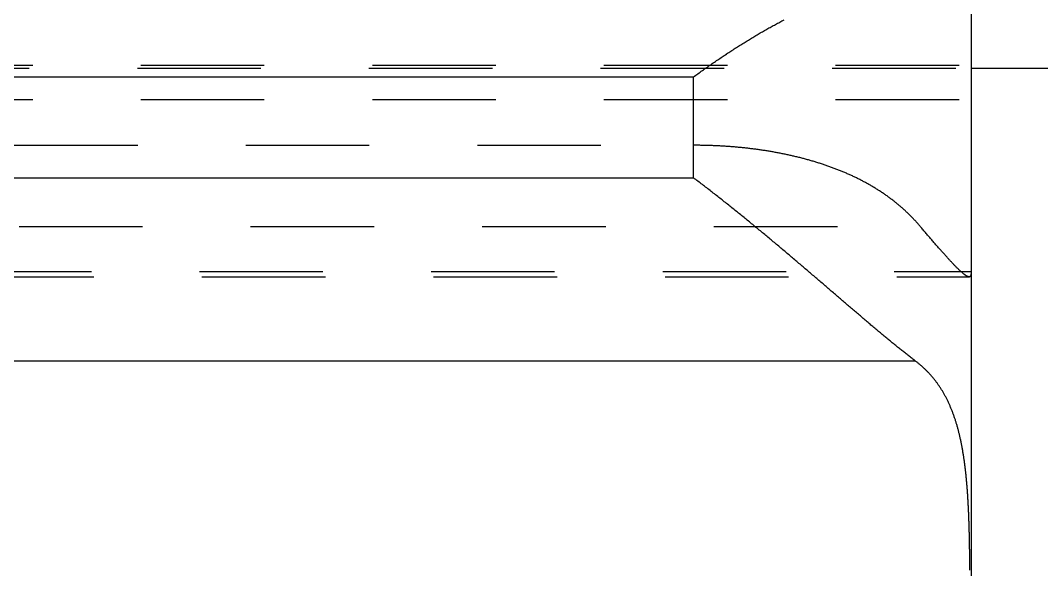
# Model space of a CAD drawing. Extents: x -11 to 23.5, y -3.8 to 3.8.
# Drawn here: x 10.721 to 14.028, y 0.002 to 1.78 of the extents above; entities that cross this region are included whole.
import ezdxf

# ---------------------------------------------------------------- set-up
doc = ezdxf.new("R2010")
doc.units = 0
doc.linetypes.add('PHL_CENTER', pattern=[0.75, 0.4, -0.35])
doc.linetypes.add('PHL_THICK', pattern=[0])
doc.layers.add('PROJECTION', color=7, linetype='CONTINUOUS')

msp = doc.modelspace()

# ---------------------------------------------------------------- linework, layer by layer
at = {"layer": 'PROJECTION', "color": 7, "linetype": 'PHL_THICK'}
for p, q in [((13.801, -2.85), (13.801, 2.85)), ((13.138277, 1.751376), (13.141778, 1.75335)), ((13.141778, 1.75335), (13.145278, 1.755313)), ((13.145278, 1.755313), (13.148777, 1.757265)), ((13.148777, 1.757265), (13.152273, 1.759206)), ((13.152273, 1.759206), (13.155768, 1.761136)), ((13.155768, 1.761136), (13.159262, 1.763054)), ((13.159262, 1.763054), (13.162753, 1.764961)), ((13.162753, 1.764961), (13.166244, 1.766856)), ((13.166244, 1.766856), (13.169731, 1.76874)), ((13.169731, 1.76874), (13.173217, 1.770612)), ((13.173217, 1.770612), (13.176701, 1.772472)), ((13.176701, 1.772472), (13.180182, 1.77432)), ((13.180182, 1.77432), (13.183662, 1.776157)), ((13.183662, 1.776157), (13.18714, 1.777981)), ((13.18714, 1.777981), (13.190616, 1.779793)), ((13.082035, 1.718334), (13.085563, 1.720477)), ((13.085563, 1.720477), (13.089088, 1.722611)), ((13.089088, 1.722611), (13.092612, 1.724734)), ((13.092612, 1.724734), (13.096135, 1.726847)), ((13.096135, 1.726847), (13.099657, 1.72895)), ((13.099657, 1.72895), (13.103176, 1.731042)), ((13.103176, 1.731042), (13.106694, 1.733124)), ((13.106694, 1.733124), (13.11021, 1.735195)), ((13.11021, 1.735195), (13.113725, 1.737255)), ((13.113725, 1.737255), (13.117237, 1.739305)), ((13.117237, 1.739305), (13.120748, 1.741344)), ((13.120748, 1.741344), (13.124256, 1.743372)), ((13.124256, 1.743372), (13.127764, 1.745389)), ((13.127764, 1.745389), (13.131269, 1.747395)), ((13.131269, 1.747395), (13.134774, 1.749391)), ((13.134774, 1.749391), (13.138277, 1.751376)), ((13.028967, 1.685), (13.032513, 1.687289)), ((13.032513, 1.687289), (13.036057, 1.689568)), ((13.036057, 1.689568), (13.039601, 1.691838)), ((13.039601, 1.691838), (13.043144, 1.694099)), ((13.043144, 1.694099), (13.046685, 1.69635)), ((13.046685, 1.69635), (13.050226, 1.698592)), ((13.050226, 1.698592), (13.053765, 1.700824)), ((13.053765, 1.700824), (13.057303, 1.703047)), ((13.057303, 1.703047), (13.060841, 1.705261)), ((13.060841, 1.705261), (13.064376, 1.707464)), ((13.064376, 1.707464), (13.067911, 1.709658)), ((13.067911, 1.709658), (13.071444, 1.711842)), ((13.071444, 1.711842), (13.074976, 1.714016)), ((13.074976, 1.714016), (13.078506, 1.71618)), ((13.078506, 1.71618), (13.082035, 1.718334)), ((12.97925, 1.65204), (12.982805, 1.654449)), ((12.982805, 1.654449), (12.98636, 1.65685)), ((12.98636, 1.65685), (12.989914, 1.659243)), ((12.989914, 1.659243), (12.993467, 1.661628)), ((12.993467, 1.661628), (12.997021, 1.664004)), ((12.997021, 1.664004), (13.000573, 1.666372)), ((13.000573, 1.666372), (13.004125, 1.668731)), ((13.004125, 1.668731), (13.007676, 1.671081)), ((13.007676, 1.671081), (13.011227, 1.673423)), ((13.011227, 1.673423), (13.014776, 1.675756)), ((13.014776, 1.675756), (13.018325, 1.678081)), ((13.018325, 1.678081), (13.021873, 1.680396)), ((13.021873, 1.680396), (13.025421, 1.682703)), ((13.025421, 1.682703), (13.028967, 1.685)), ((12.933014, 1.620005), (12.936571, 1.622514)), ((12.936571, 1.622514), (12.940128, 1.625017)), ((12.940128, 1.625017), (12.943686, 1.627511)), ((12.943686, 1.627511), (12.947243, 1.629999)), ((12.947243, 1.629999), (12.9508, 1.632479)), ((12.9508, 1.632479), (12.954357, 1.634951)), ((12.954357, 1.634951), (12.957913, 1.637416)), ((12.957913, 1.637416), (12.961471, 1.639873)), ((12.961471, 1.639873), (12.965027, 1.642322)), ((12.965027, 1.642322), (12.968583, 1.644763)), ((12.968583, 1.644763), (12.972139, 1.647197)), ((12.972139, 1.647197), (12.975695, 1.649622)), ((12.975695, 1.649622), (12.97925, 1.65204)), ((13.801, 1.625), (19.821091, 1.625)), ((1.701, 1.597096), (12.901, 1.597096)), ((12.901, 1.597096), (12.904564, 1.599674)), ((12.901, 1.269826), (12.901, 1.597096)), ((12.904564, 1.599674), (12.90812, 1.60224)), ((12.90812, 1.60224), (12.911675, 1.604799)), ((12.911675, 1.604799), (12.915232, 1.60735)), ((12.915232, 1.60735), (12.918788, 1.609895)), ((12.918788, 1.609895), (12.922344, 1.612433)), ((12.922344, 1.612433), (12.9259, 1.614964)), ((12.9259, 1.614964), (12.929458, 1.617488)), ((12.929458, 1.617488), (12.933014, 1.620005)), ((1.701, 1.269826), (12.901, 1.269826)), ((12.904566, 1.267137), (12.901, 1.269826)), ((12.908121, 1.264451), (12.904566, 1.267137)), ((12.911676, 1.261759), (12.908121, 1.264451)), ((12.915232, 1.259062), (12.911676, 1.261759)), ((12.918788, 1.256359), (12.915232, 1.259062)), ((12.922343, 1.253651), (12.918788, 1.256359)), ((12.9259, 1.250937), (12.922343, 1.253651)), ((12.929457, 1.248218), (12.9259, 1.250937)), ((12.933013, 1.245493), (12.929457, 1.248218)), ((12.93657, 1.242763), (12.933013, 1.245493)), ((12.940127, 1.240028), (12.93657, 1.242763)), ((12.943684, 1.237288), (12.940127, 1.240028)), ((12.947241, 1.234542), (12.943684, 1.237288)), ((12.950798, 1.231792), (12.947241, 1.234542)), ((12.954355, 1.229036), (12.950798, 1.231792)), ((12.957912, 1.226276), (12.954355, 1.229036)), ((12.961469, 1.223511), (12.957912, 1.226276)), ((12.965025, 1.220741), (12.961469, 1.223511)), ((12.968582, 1.217967), (12.965025, 1.220741)), ((12.972138, 1.215188), (12.968582, 1.217967)), ((12.975694, 1.212405), (12.972138, 1.215188)), ((12.97925, 1.209617), (12.975694, 1.212405)), ((12.982804, 1.206825), (12.97925, 1.209617)), ((12.98636, 1.204028), (12.982804, 1.206825)), ((12.989914, 1.201227), (12.98636, 1.204028)), ((12.993468, 1.198422), (12.989914, 1.201227)), ((12.997022, 1.195613), (12.993468, 1.198422)), ((13.000574, 1.1928), (12.997022, 1.195613)), ((13.004127, 1.189983), (13.000574, 1.1928)), ((13.007679, 1.187163), (13.004127, 1.189983)), ((13.01123, 1.184338), (13.007679, 1.187163)), ((13.01478, 1.18151), (13.01123, 1.184338)), ((13.018331, 1.178678), (13.01478, 1.18151)), ((13.021879, 1.175842), (13.018331, 1.178678)), ((13.025428, 1.173003), (13.021879, 1.175842)), ((13.028975, 1.170161), (13.025428, 1.173003)), ((13.032521, 1.167315), (13.028975, 1.170161)), ((13.036067, 1.164466), (13.032521, 1.167315)), ((13.039612, 1.161613), (13.036067, 1.164466)), ((13.043156, 1.158758), (13.039612, 1.161613)), ((13.046699, 1.1559), (13.043156, 1.158758)), ((13.05024, 1.153038), (13.046699, 1.1559)), ((13.053781, 1.150173), (13.05024, 1.153038)), ((13.05732, 1.147306), (13.053781, 1.150173)), ((13.060858, 1.144436), (13.05732, 1.147306)), ((13.064395, 1.141563), (13.060858, 1.144436)), ((13.067931, 1.138688), (13.064395, 1.141563)), ((13.071465, 1.13581), (13.067931, 1.138688)), ((13.074999, 1.132929), (13.071465, 1.13581)), ((13.078531, 1.130046), (13.074999, 1.132929)), ((13.082062, 1.127161), (13.078531, 1.130046)), ((13.08559, 1.124273), (13.082062, 1.127161)), ((13.089118, 1.121383), (13.08559, 1.124273)), ((13.092645, 1.118491), (13.089118, 1.121383)), ((13.096169, 1.115597), (13.092645, 1.118491)), ((13.099692, 1.112701), (13.096169, 1.115597)), ((13.103213, 1.109803), (13.099692, 1.112701)), ((13.106733, 1.106903), (13.103213, 1.109803)), ((13.110251, 1.104001), (13.106733, 1.106903)), ((13.113769, 1.101098), (13.110251, 1.104001)), ((13.117283, 1.098193), (13.113769, 1.101098)), ((13.120796, 1.095286), (13.117283, 1.098193)), ((13.124307, 1.092378), (13.120796, 1.095286)), ((13.127816, 1.089468), (13.124307, 1.092378)), ((13.131324, 1.086557), (13.127816, 1.089468)), ((13.134829, 1.083645), (13.131324, 1.086557)), ((13.138332, 1.080732), (13.134829, 1.083645)), ((13.141833, 1.077817), (13.138332, 1.080732)), ((13.145333, 1.074901), (13.141833, 1.077817)), ((13.14883, 1.071985), (13.145333, 1.074901)), ((13.152326, 1.069067), (13.14883, 1.071985)), ((13.155818, 1.066149), (13.152326, 1.069067)), ((13.159309, 1.06323), (13.155818, 1.066149)), ((13.162798, 1.06031), (13.159309, 1.06323)), ((13.166284, 1.057389), (13.162798, 1.06031)), ((13.169768, 1.054468), (13.166284, 1.057389)), ((13.173249, 1.051546), (13.169768, 1.054468)), ((13.176729, 1.048624), (13.173249, 1.051546)), ((13.180205, 1.045702), (13.176729, 1.048624)), ((13.183681, 1.042779), (13.180205, 1.045702)), ((13.187152, 1.039856), (13.183681, 1.042779)), ((13.190621, 1.036933), (13.187152, 1.039856)), ((13.194088, 1.034009), (13.190621, 1.036933)), ((13.197553, 1.031086), (13.194088, 1.034009)), ((13.201014, 1.028163), (13.197553, 1.031086)), ((13.204473, 1.02524), (13.201014, 1.028163)), ((13.207929, 1.022317), (13.204473, 1.02524)), ((13.211382, 1.019395), (13.207929, 1.022317)), ((13.214833, 1.016473), (13.211382, 1.019395)), ((13.218281, 1.013551), (13.214833, 1.016473)), ((13.221725, 1.01063), (13.218281, 1.013551)), ((13.225167, 1.007709), (13.221725, 1.01063)), ((13.228607, 1.004789), (13.225167, 1.007709)), ((13.232043, 1.00187), (13.228607, 1.004789)), ((13.235476, 0.998951), (13.232043, 1.00187)), ((13.238906, 0.996034), (13.235476, 0.998951)), ((13.242333, 0.993117), (13.238906, 0.996034)), ((13.245757, 0.990201), (13.242333, 0.993117)), ((13.24918, 0.987285), (13.245757, 0.990201)), ((13.252599, 0.98437), (13.24918, 0.987285)), ((13.256016, 0.981455), (13.252599, 0.98437)), ((13.25943, 0.978541), (13.256016, 0.981455)), ((13.262842, 0.975628), (13.25943, 0.978541)), ((13.266251, 0.972715), (13.262842, 0.975628)), ((13.269657, 0.969804), (13.266251, 0.972715)), ((13.273061, 0.966894), (13.269657, 0.969804)), ((13.276461, 0.963985), (13.273061, 0.966894)), ((13.279858, 0.961078), (13.276461, 0.963985)), ((13.283252, 0.958172), (13.279858, 0.961078)), ((13.286643, 0.955268), (13.283252, 0.958172)), ((13.290031, 0.952366), (13.286643, 0.955268)), ((13.293415, 0.949465), (13.290031, 0.952366)), ((13.296797, 0.946567), (13.293415, 0.949465)), ((13.300175, 0.94367), (13.296797, 0.946567)), ((13.303549, 0.940776), (13.300175, 0.94367)), ((13.306919, 0.937884), (13.303549, 0.940776)), ((13.310287, 0.934994), (13.306919, 0.937884)), ((13.31365, 0.932107), (13.310287, 0.934994)), ((13.31701, 0.929223), (13.31365, 0.932107)), ((13.320365, 0.926342), (13.31701, 0.929223)), ((13.323717, 0.923463), (13.320365, 0.926342)), ((13.327065, 0.920587), (13.323717, 0.923463)), ((13.330409, 0.917715), (13.327065, 0.920587)), ((13.333749, 0.914846), (13.330409, 0.917715)), ((13.337085, 0.91198), (13.333749, 0.914846)), ((13.340416, 0.909117), (13.337085, 0.91198)), ((13.343742, 0.906259), (13.340416, 0.909117)), ((13.347066, 0.903403), (13.343742, 0.906259)), ((13.350384, 0.900552), (13.347066, 0.903403)), ((13.353698, 0.897705), (13.350384, 0.900552)), ((13.357007, 0.894861), (13.353698, 0.897705)), ((13.360312, 0.892022), (13.357007, 0.894861)), ((13.363611, 0.889187), (13.360312, 0.892022)), ((13.366906, 0.886357), (13.363611, 0.889187)), ((13.370196, 0.883531), (13.366906, 0.886357)), ((13.373482, 0.880709), (13.370196, 0.883531)), ((13.376762, 0.877892), (13.373482, 0.880709)), ((13.380037, 0.87508), (13.376762, 0.877892)), ((13.383307, 0.872274), (13.380037, 0.87508)), ((13.386572, 0.869472), (13.383307, 0.872274)), ((13.389832, 0.866675), (13.386572, 0.869472)), ((13.393086, 0.863884), (13.389832, 0.866675)), ((13.396336, 0.861098), (13.393086, 0.863884)), ((13.399579, 0.858317), (13.396336, 0.861098)), ((13.402817, 0.855542), (13.399579, 0.858317)), ((13.40605, 0.852773), (13.402817, 0.855542)), ((13.409276, 0.85001), (13.40605, 0.852773)), ((13.412498, 0.847253), (13.409276, 0.85001)), ((13.415712, 0.844502), (13.412498, 0.847253)), ((13.418921, 0.841757), (13.415712, 0.844502)), ((13.422126, 0.839019), (13.418921, 0.841757)), ((13.425323, 0.836286), (13.422126, 0.839019)), ((13.428514, 0.833561), (13.425323, 0.836286)), ((13.4317, 0.830842), (13.428514, 0.833561)), ((13.434878, 0.82813), (13.4317, 0.830842)), ((13.438051, 0.825425), (13.434878, 0.82813)), ((13.441217, 0.822727), (13.438051, 0.825425)), ((13.444378, 0.820036), (13.441217, 0.822727)), ((13.447532, 0.817352), (13.444378, 0.820036)), ((13.450679, 0.814675), (13.447532, 0.817352)), ((13.453819, 0.812006), (13.450679, 0.814675)), ((13.456953, 0.809345), (13.453819, 0.812006)), ((13.46008, 0.806691), (13.456953, 0.809345)), ((13.4632, 0.804045), (13.46008, 0.806691)), ((13.466313, 0.801408), (13.4632, 0.804045)), ((13.469419, 0.798778), (13.466313, 0.801408)), ((13.472519, 0.796156), (13.469419, 0.798778)), ((13.475612, 0.793542), (13.472519, 0.796156)), ((13.478697, 0.790937), (13.475612, 0.793542)), ((13.481776, 0.78834), (13.478697, 0.790937)), ((13.484848, 0.785751), (13.481776, 0.78834)), ((13.487912, 0.783171), (13.484848, 0.785751)), ((13.49097, 0.7806), (13.487912, 0.783171)), ((13.49402, 0.778037), (13.49097, 0.7806)), ((13.497063, 0.775485), (13.49402, 0.778037)), ((13.500098, 0.772941), (13.497063, 0.775485)), ((13.503125, 0.770407), (13.500098, 0.772941)), ((13.506145, 0.767883), (13.503125, 0.770407)), ((13.509157, 0.765369), (13.506145, 0.767883)), ((13.51216, 0.762866), (13.509157, 0.765369)), ((13.515156, 0.760372), (13.51216, 0.762866)), ((13.518143, 0.75789), (13.515156, 0.760372)), ((13.521122, 0.755418), (13.518143, 0.75789)), ((13.524093, 0.752957), (13.521122, 0.755418)), ((13.527054, 0.750507), (13.524093, 0.752957)), ((13.530006, 0.748069), (13.527054, 0.750507)), ((13.53295, 0.745642), (13.530006, 0.748069)), ((13.535886, 0.743227), (13.53295, 0.745642)), ((13.538812, 0.740825), (13.535886, 0.743227)), ((13.541728, 0.738434), (13.538812, 0.740825)), ((13.544636, 0.736056), (13.541728, 0.738434)), ((13.547533, 0.73369), (13.544636, 0.736056)), ((13.550422, 0.731337), (13.547533, 0.73369)), ((13.5533, 0.728997), (13.550422, 0.731337)), ((13.556169, 0.72667), (13.5533, 0.728997)), ((13.559028, 0.724357), (13.556169, 0.72667)), ((13.561876, 0.722057), (13.559028, 0.724357)), ((13.564714, 0.719771), (13.561876, 0.722057)), ((13.567542, 0.717499), (13.564714, 0.719771)), ((13.57036, 0.715241), (13.567542, 0.717499)), ((13.573168, 0.712997), (13.57036, 0.715241)), ((13.575964, 0.710768), (13.573168, 0.712997)), ((13.57875, 0.708554), (13.575964, 0.710768)), ((13.581525, 0.706354), (13.57875, 0.708554)), ((13.584289, 0.70417), (13.581525, 0.706354)), ((13.587041, 0.702001), (13.584289, 0.70417)), ((13.589783, 0.699848), (13.587041, 0.702001)), ((13.592513, 0.69771), (13.589783, 0.699848)), ((13.595232, 0.695588), (13.592513, 0.69771)), ((13.597939, 0.693483), (13.595232, 0.695588)), ((0.982837, 0.677241), (13.619163, 0.677241)), ((13.600634, 0.691393), (13.597939, 0.693483)), ((13.603317, 0.68932), (13.600634, 0.691393)), ((13.605989, 0.687264), (13.603317, 0.68932)), ((13.608648, 0.685225), (13.605989, 0.687264)), ((13.611296, 0.683203), (13.608648, 0.685225)), ((13.613931, 0.681198), (13.611296, 0.683203)), ((13.616553, 0.67921), (13.613931, 0.681198)), ((13.619163, 0.677241), (13.616553, 0.67921)), ((13.621045, 0.675813), (13.619163, 0.677241)), ((13.622915, 0.674375), (13.621045, 0.675813)), ((13.624773, 0.672927), (13.622915, 0.674375)), ((13.626619, 0.671467), (13.624773, 0.672927)), ((13.628453, 0.669997), (13.626619, 0.671467)), ((13.630275, 0.668516), (13.628453, 0.669997)), ((13.632085, 0.667024), (13.630275, 0.668516)), ((13.633883, 0.665521), (13.632085, 0.667024)), ((13.63567, 0.664007), (13.633883, 0.665521)), ((13.637444, 0.662483), (13.63567, 0.664007)), ((13.639206, 0.660947), (13.637444, 0.662483)), ((13.640956, 0.659401), (13.639206, 0.660947)), ((13.642695, 0.657843), (13.640956, 0.659401)), ((13.644422, 0.656274), (13.642695, 0.657843)), ((13.646137, 0.654695), (13.644422, 0.656274)), ((13.64784, 0.653104), (13.646137, 0.654695)), ((13.649532, 0.651502), (13.64784, 0.653104)), ((13.651212, 0.649889), (13.649532, 0.651502)), ((13.652881, 0.648265), (13.651212, 0.649889)), ((13.654537, 0.646629), (13.652881, 0.648265)), ((13.656182, 0.644982), (13.654537, 0.646629)), ((13.657816, 0.643324), (13.656182, 0.644982)), ((13.659438, 0.641655), (13.657816, 0.643324)), ((13.661048, 0.639974), (13.659438, 0.641655)), ((13.662647, 0.638282), (13.661048, 0.639974)), ((13.664234, 0.636579), (13.662647, 0.638282)), ((13.665811, 0.634864), (13.664234, 0.636579)), ((13.667375, 0.633137), (13.665811, 0.634864)), ((13.668928, 0.631399), (13.667375, 0.633137)), ((13.670469, 0.62965), (13.668928, 0.631399)), ((13.672, 0.627889), (13.670469, 0.62965)), ((13.673519, 0.626116), (13.672, 0.627889)), ((13.675027, 0.624332), (13.673519, 0.626116)), ((13.676523, 0.622536), (13.675027, 0.624332)), ((13.678008, 0.620728), (13.676523, 0.622536)), ((13.679482, 0.618909), (13.678008, 0.620728)), ((13.680945, 0.617078), (13.679482, 0.618909)), ((13.682397, 0.615235), (13.680945, 0.617078)), ((13.683837, 0.61338), (13.682397, 0.615235)), ((13.685266, 0.611514), (13.683837, 0.61338)), ((13.686685, 0.609635), (13.685266, 0.611514)), ((13.688092, 0.607745), (13.686685, 0.609635)), ((13.689487, 0.605843), (13.688092, 0.607745)), ((13.690873, 0.603929), (13.689487, 0.605843)), ((13.692247, 0.602003), (13.690873, 0.603929)), ((13.69361, 0.600064), (13.692247, 0.602003)), ((13.694963, 0.598114), (13.69361, 0.600064)), ((13.696303, 0.596152), (13.694963, 0.598114)), ((13.697634, 0.594177), (13.696303, 0.596152)), ((13.698953, 0.592191), (13.697634, 0.594177)), ((13.700262, 0.590192), (13.698953, 0.592191)), ((13.701559, 0.588181), (13.700262, 0.590192)), ((13.702847, 0.586158), (13.701559, 0.588181)), ((13.704123, 0.584122), (13.702847, 0.586158)), ((13.705388, 0.582074), (13.704123, 0.584122)), ((13.706643, 0.580014), (13.705388, 0.582074)), ((13.707887, 0.577942), (13.706643, 0.580014)), ((13.70912, 0.575857), (13.707887, 0.577942)), ((13.710342, 0.57376), (13.70912, 0.575857)), ((13.711555, 0.57165), (13.710342, 0.57376)), ((13.712756, 0.569528), (13.711555, 0.57165)), ((13.713947, 0.567393), (13.712756, 0.569528)), ((13.715128, 0.565246), (13.713947, 0.567393)), ((13.716298, 0.563086), (13.715128, 0.565246)), ((13.717457, 0.560913), (13.716298, 0.563086)), ((13.718606, 0.558728), (13.717457, 0.560913)), ((13.719745, 0.556531), (13.718606, 0.558728)), ((13.720871, 0.554323), (13.719745, 0.556531)), ((13.721986, 0.552106), (13.720871, 0.554323)), ((13.723089, 0.549878), (13.721986, 0.552106)), ((13.724181, 0.547641), (13.723089, 0.549878)), ((13.725261, 0.545394), (13.724181, 0.547641)), ((13.72633, 0.543137), (13.725261, 0.545394)), ((13.727387, 0.54087), (13.72633, 0.543137)), ((13.728434, 0.538593), (13.727387, 0.54087)), ((13.729468, 0.536307), (13.728434, 0.538593)), ((13.730492, 0.534011), (13.729468, 0.536307)), ((13.731504, 0.531705), (13.730492, 0.534011)), ((13.732506, 0.529389), (13.731504, 0.531705)), ((13.733497, 0.527063), (13.732506, 0.529389)), ((13.734476, 0.524728), (13.733497, 0.527063)), ((13.735445, 0.522383), (13.734476, 0.524728)), ((13.736403, 0.520028), (13.735445, 0.522383)), ((13.73735, 0.517664), (13.736403, 0.520028)), ((13.738287, 0.515289), (13.73735, 0.517664)), ((13.739211, 0.512906), (13.738287, 0.515289)), ((13.740129, 0.510512), (13.739211, 0.512906)), ((13.741034, 0.508109), (13.740129, 0.510512)), ((13.741928, 0.505697), (13.741034, 0.508109)), ((13.742812, 0.503274), (13.741928, 0.505697)), ((13.743687, 0.500842), (13.742812, 0.503274)), ((13.744551, 0.498401), (13.743687, 0.500842)), ((13.745404, 0.49595), (13.744551, 0.498401)), ((13.746248, 0.493489), (13.745404, 0.49595)), ((13.747083, 0.491019), (13.746248, 0.493489)), ((13.747907, 0.48854), (13.747083, 0.491019)), ((13.74872, 0.486051), (13.747907, 0.48854)), ((13.749525, 0.483552), (13.74872, 0.486051)), ((13.750319, 0.481044), (13.749525, 0.483552)), ((13.751104, 0.478527), (13.750319, 0.481044)), ((13.75188, 0.476), (13.751104, 0.478527)), ((13.752645, 0.473463), (13.75188, 0.476)), ((13.753402, 0.470918), (13.752645, 0.473463)), ((13.754149, 0.468362), (13.753402, 0.470918)), ((13.754887, 0.465798), (13.754149, 0.468362)), ((13.755615, 0.463224), (13.754887, 0.465798)), ((13.756334, 0.460641), (13.755615, 0.463224)), ((13.757045, 0.458048), (13.756334, 0.460641)), ((13.757746, 0.455446), (13.757045, 0.458048)), ((13.758438, 0.452835), (13.757746, 0.455446)), ((13.759122, 0.450215), (13.758438, 0.452835)), ((13.759796, 0.447585), (13.759122, 0.450215)), ((13.760462, 0.444946), (13.759796, 0.447585)), ((13.761119, 0.442297), (13.760462, 0.444946)), ((13.761767, 0.43964), (13.761119, 0.442297)), ((13.762407, 0.436973), (13.761767, 0.43964)), ((13.763039, 0.434297), (13.762407, 0.436973)), ((13.763661, 0.431612), (13.763039, 0.434297)), ((13.764276, 0.428918), (13.763661, 0.431612)), ((13.764881, 0.426214), (13.764276, 0.428918)), ((13.765479, 0.423502), (13.764881, 0.426214)), ((13.766069, 0.42078), (13.765479, 0.423502)), ((13.766651, 0.418049), (13.766069, 0.42078)), ((13.767224, 0.415309), (13.766651, 0.418049)), ((13.76779, 0.41256), (13.767224, 0.415309)), ((13.768348, 0.409802), (13.76779, 0.41256)), ((13.768897, 0.407035), (13.768348, 0.409802)), ((13.76944, 0.404259), (13.768897, 0.407035)), ((13.769974, 0.401474), (13.76944, 0.404259)), ((13.770501, 0.39868), (13.769974, 0.401474)), ((13.77102, 0.395879), (13.770501, 0.39868)), ((13.771531, 0.39307), (13.77102, 0.395879)), ((13.772035, 0.390255), (13.771531, 0.39307)), ((13.772531, 0.387434), (13.772035, 0.390255)), ((13.773019, 0.384605), (13.772531, 0.387434)), ((13.7735, 0.38177), (13.773019, 0.384605)), ((13.773974, 0.378928), (13.7735, 0.38177)), ((13.774441, 0.376079), (13.773974, 0.378928)), ((13.774899, 0.373224), (13.774441, 0.376079)), ((13.775352, 0.370362), (13.774899, 0.373224)), ((13.775797, 0.367493), (13.775352, 0.370362)), ((13.776235, 0.364619), (13.775797, 0.367493)), ((13.776666, 0.361737), (13.776235, 0.364619)), ((13.777089, 0.35885), (13.776666, 0.361737)), ((13.777506, 0.355956), (13.777089, 0.35885)), ((13.777917, 0.353055), (13.777506, 0.355956)), ((13.77832, 0.350149), (13.777917, 0.353055)), ((13.778717, 0.347236), (13.77832, 0.350149)), ((13.779107, 0.344317), (13.778717, 0.347236)), ((13.779491, 0.341392), (13.779107, 0.344317)), ((13.779868, 0.338461), (13.779491, 0.341392)), ((13.780239, 0.335524), (13.779868, 0.338461)), ((13.780604, 0.33258), (13.780239, 0.335524)), ((13.780962, 0.329631), (13.780604, 0.33258)), ((13.781315, 0.326676), (13.780962, 0.329631)), ((13.78166, 0.323715), (13.781315, 0.326676)), ((13.782001, 0.320748), (13.78166, 0.323715)), ((13.782334, 0.317775), (13.782001, 0.320748)), ((13.782662, 0.314797), (13.782334, 0.317775)), ((13.782984, 0.311813), (13.782662, 0.314797)), ((13.7833, 0.308823), (13.782984, 0.311813)), ((13.783611, 0.305828), (13.7833, 0.308823)), ((13.783916, 0.302827), (13.783611, 0.305828)), ((13.784215, 0.29982), (13.783916, 0.302827)), ((13.784509, 0.296808), (13.784215, 0.29982)), ((13.784797, 0.29379), (13.784509, 0.296808)), ((13.78508, 0.290767), (13.784797, 0.29379)), ((13.785357, 0.287739), (13.78508, 0.290767)), ((13.785629, 0.284705), (13.785357, 0.287739)), ((13.785896, 0.281666), (13.785629, 0.284705)), ((13.786158, 0.278622), (13.785896, 0.281666)), ((13.786414, 0.275573), (13.786158, 0.278622)), ((13.786666, 0.272518), (13.786414, 0.275573)), ((13.786913, 0.269458), (13.786666, 0.272518)), ((13.787154, 0.266394), (13.786913, 0.269458)), ((13.787391, 0.263324), (13.787154, 0.266394)), ((13.787623, 0.260249), (13.787391, 0.263324)), ((13.78785, 0.257169), (13.787623, 0.260249)), ((13.788074, 0.254084), (13.78785, 0.257169)), ((13.788291, 0.250995), (13.788074, 0.254084)), ((13.788506, 0.2479), (13.788291, 0.250995)), ((13.788714, 0.244801), (13.788506, 0.2479)), ((13.788919, 0.241697), (13.788714, 0.244801)), ((13.78912, 0.238589), (13.788919, 0.241697)), ((13.789316, 0.235475), (13.78912, 0.238589)), ((13.789508, 0.232357), (13.789316, 0.235475)), ((13.789696, 0.229235), (13.789508, 0.232357)), ((13.78988, 0.226108), (13.789696, 0.229235)), ((13.79006, 0.222976), (13.78988, 0.226108)), ((13.790236, 0.21984), (13.79006, 0.222976)), ((13.790408, 0.2167), (13.790236, 0.21984)), ((13.790576, 0.213555), (13.790408, 0.2167)), ((13.790741, 0.210406), (13.790576, 0.213555)), ((13.790902, 0.207253), (13.790741, 0.210406)), ((13.791059, 0.204095), (13.790902, 0.207253)), ((13.791213, 0.200933), (13.791059, 0.204095)), ((13.791364, 0.197767), (13.791213, 0.200933)), ((13.791511, 0.194597), (13.791364, 0.197767)), ((13.791654, 0.191423), (13.791511, 0.194597)), ((13.791794, 0.188245), (13.791654, 0.191423)), ((13.791931, 0.185063), (13.791794, 0.188245)), ((13.792066, 0.181877), (13.791931, 0.185063)), ((13.792196, 0.178687), (13.792066, 0.181877)), ((13.792324, 0.175493), (13.792196, 0.178687)), ((13.792449, 0.172295), (13.792324, 0.175493)), ((13.792571, 0.169094), (13.792449, 0.172295)), ((13.79269, 0.16589), (13.792571, 0.169094)), ((13.792808, 0.162683), (13.79269, 0.16589)), ((13.792921, 0.159474), (13.792808, 0.162683)), ((13.793033, 0.156262), (13.792921, 0.159474)), ((13.793141, 0.153047), (13.793033, 0.156262)), ((13.793248, 0.14983), (13.793141, 0.153047)), ((13.793351, 0.146611), (13.793248, 0.14983)), ((13.793452, 0.143389), (13.793351, 0.146611)), ((13.793551, 0.140164), (13.793452, 0.143389)), ((13.793647, 0.136938), (13.793551, 0.140164)), ((13.79374, 0.133709), (13.793647, 0.136938)), ((13.793831, 0.130478), (13.79374, 0.133709)), ((13.79392, 0.127244), (13.793831, 0.130478)), ((13.794005, 0.124009), (13.79392, 0.127244)), ((13.794088, 0.120772), (13.794005, 0.124009)), ((13.794169, 0.117532), (13.794088, 0.120772)), ((13.794248, 0.114291), (13.794169, 0.117532)), ((13.794324, 0.111047), (13.794248, 0.114291)), ((13.794397, 0.107802), (13.794324, 0.111047)), ((13.794468, 0.104555), (13.794397, 0.107802)), ((13.794537, 0.101306), (13.794468, 0.104555)), ((13.794602, 0.098056), (13.794537, 0.101306)), ((13.794666, 0.094804), (13.794602, 0.098056)), ((13.794727, 0.09155), (13.794666, 0.094804)), ((13.794786, 0.088295), (13.794727, 0.09155)), ((13.794843, 0.085038), (13.794786, 0.088295)), ((13.794896, 0.08178), (13.794843, 0.085038)), ((13.794949, 0.07852), (13.794896, 0.08178)), ((13.794997, 0.075259), (13.794949, 0.07852)), ((13.795045, 0.071997), (13.794997, 0.075259)), ((13.79509, 0.068733), (13.795045, 0.071997)), ((13.795132, 0.065468), (13.79509, 0.068733)), ((13.795172, 0.062203), (13.795132, 0.065468)), ((13.79521, 0.058936), (13.795172, 0.062203)), ((13.795245, 0.055668), (13.79521, 0.058936)), ((13.795278, 0.052399), (13.795245, 0.055668)), ((13.795309, 0.049129), (13.795278, 0.052399)), ((13.795338, 0.045858), (13.795309, 0.049129)), ((13.795364, 0.042586), (13.795338, 0.045858)), ((13.795388, 0.039313), (13.795364, 0.042586)), ((13.79541, 0.03604), (13.795388, 0.039313)), ((13.79543, 0.032766), (13.79541, 0.03604)), ((13.795447, 0.029492), (13.79543, 0.032766)), ((13.795463, 0.026217), (13.795447, 0.029492)), ((13.795476, 0.022941), (13.795463, 0.026217)), ((13.795487, 0.019665), (13.795476, 0.022941)), ((13.795496, 0.016388), (13.795487, 0.019665)), ((13.795503, 0.013111), (13.795496, 0.016388)), ((13.795507, 0.009834), (13.795503, 0.013111)), ((13.79551, 0.006556), (13.795507, 0.009834)), ((13.795508, 0), (13.79551, 0.003278)), ((13.79551, 0.003278), (13.79551, 0.006556))]:
    msp.add_line(p, q, dxfattribs=at)
at = {"layer": 'PROJECTION', "color": 3, "linetype": 'PHL_CENTER'}
for p, q in [((13.138266, 1.75137), (13.141768, 1.753344)), ((13.141768, 1.753344), (13.145267, 1.755307)), ((13.145267, 1.755307), (13.148766, 1.757259)), ((13.148766, 1.757259), (13.152263, 1.7592)), ((13.152263, 1.7592), (13.155758, 1.76113)), ((13.155758, 1.76113), (13.159251, 1.763048)), ((13.159251, 1.763048), (13.162743, 1.764955)), ((13.162743, 1.764955), (13.166233, 1.76685)), ((13.166233, 1.76685), (13.169721, 1.768734)), ((13.169721, 1.768734), (13.173207, 1.770606)), ((13.173207, 1.770606), (13.176691, 1.772467)), ((13.176691, 1.772467), (13.180173, 1.774315)), ((13.180173, 1.774315), (13.183653, 1.776151)), ((13.183653, 1.776151), (13.187131, 1.777976)), ((13.187131, 1.777976), (13.190606, 1.779788)), ((13.190606, 1.779788), (13.194079, 1.781588)), ((13.082024, 1.718325), (13.08555, 1.720469)), ((13.08555, 1.720469), (13.089077, 1.722603)), ((13.089077, 1.722603), (13.092601, 1.724726)), ((13.092601, 1.724726), (13.096124, 1.72684)), ((13.096124, 1.72684), (13.099645, 1.728943)), ((13.099645, 1.728943), (13.103165, 1.731035)), ((13.103165, 1.731035), (13.106683, 1.733117)), ((13.106683, 1.733117), (13.110198, 1.735188)), ((13.110198, 1.735188), (13.113713, 1.737248)), ((13.113713, 1.737248), (13.117226, 1.739298)), ((13.117226, 1.739298), (13.120736, 1.741337)), ((13.120736, 1.741337), (13.124245, 1.743365)), ((13.124245, 1.743365), (13.127752, 1.745382)), ((13.127752, 1.745382), (13.131258, 1.747389)), ((13.131258, 1.747389), (13.134763, 1.749385)), ((13.134763, 1.749385), (13.138266, 1.75137)), ((13.028958, 1.684989), (13.032503, 1.687278)), ((13.032503, 1.687278), (13.036048, 1.689557)), ((13.036048, 1.689557), (13.039592, 1.691827)), ((13.039592, 1.691827), (13.043134, 1.694088)), ((13.043134, 1.694088), (13.046676, 1.696339)), ((13.046676, 1.696339), (13.050216, 1.698582)), ((13.050216, 1.698582), (13.053755, 1.700814)), ((13.053755, 1.700814), (13.057293, 1.703037)), ((13.057293, 1.703037), (13.06083, 1.705251)), ((13.06083, 1.705251), (13.064365, 1.707454)), ((13.064365, 1.707454), (13.0679, 1.709648)), ((13.0679, 1.709648), (13.071432, 1.711833)), ((13.071432, 1.711833), (13.074965, 1.714007)), ((13.074965, 1.714007), (13.078494, 1.716171)), ((13.078494, 1.716171), (13.082024, 1.718325)), ((12.979244, 1.652029), (12.9828, 1.654438)), ((12.9828, 1.654438), (12.986353, 1.656839)), ((12.986353, 1.656839), (12.989907, 1.659232)), ((12.989907, 1.659232), (12.993461, 1.661616)), ((12.993461, 1.661616), (12.997013, 1.663992)), ((12.997013, 1.663992), (13.000566, 1.66636)), ((13.000566, 1.66636), (13.004117, 1.668719)), ((13.004117, 1.668719), (13.007668, 1.67107)), ((13.007668, 1.67107), (13.011218, 1.673412)), ((13.011218, 1.673412), (13.014768, 1.675745)), ((13.014768, 1.675745), (13.018316, 1.678069)), ((13.018316, 1.678069), (13.021865, 1.680385)), ((13.021865, 1.680385), (13.025412, 1.682691)), ((13.025412, 1.682691), (13.028958, 1.684989)), ((6.6, 1.625), (13.801, 1.625)), ((6.611, 1.635), (13.801, 1.635)), ((12.933012, 1.619999), (12.936569, 1.622508)), ((12.936569, 1.622508), (12.940125, 1.625009)), ((12.940125, 1.625009), (12.943683, 1.627504)), ((12.943683, 1.627504), (12.94724, 1.629991)), ((12.94724, 1.629991), (12.950796, 1.63247)), ((12.950796, 1.63247), (12.954353, 1.634942)), ((12.954353, 1.634942), (12.95791, 1.637406)), ((12.95791, 1.637406), (12.961466, 1.639863)), ((12.961466, 1.639863), (12.965022, 1.642312)), ((12.965022, 1.642312), (12.968578, 1.644753)), ((12.968578, 1.644753), (12.972134, 1.647186)), ((12.972134, 1.647186), (12.975689, 1.649612)), ((12.975689, 1.649612), (12.979244, 1.652029)), ((13.801, 1.523726), (13.801, 1.635)), ((1.701, 1.597096), (12.901, 1.597096)), ((12.901, 1.597096), (12.904564, 1.599675)), ((12.901, 1.525991), (12.901, 1.597096)), ((12.904564, 1.599675), (12.908119, 1.60224)), ((12.908119, 1.60224), (12.911674, 1.604797)), ((12.911674, 1.604797), (12.915231, 1.607348)), ((12.915231, 1.607348), (12.918786, 1.609892)), ((12.918786, 1.609892), (12.922342, 1.612429)), ((12.922342, 1.612429), (12.925899, 1.61496)), ((12.925899, 1.61496), (12.929456, 1.617483)), ((12.929456, 1.617483), (12.933012, 1.619999)), ((6.611, 1.523726), (13.801, 1.523726)), ((12.901, 1.435063), (12.901, 1.525991)), ((12.901, 1.375469), (12.901, 1.435063)), ((1.701, 1.375469), (12.901, 1.375469)), ((12.904409, 1.375466), (12.901, 1.375469)), ((12.907819, 1.375455), (12.904409, 1.375466)), ((12.911227, 1.375438), (12.907819, 1.375455)), ((12.914636, 1.375413), (12.911227, 1.375438)), ((12.918042, 1.375381), (12.914636, 1.375413)), ((12.921449, 1.375342), (12.918042, 1.375381)), ((12.924854, 1.375295), (12.921449, 1.375342)), ((12.928259, 1.375242), (12.924854, 1.375295)), ((12.931663, 1.375181), (12.928259, 1.375242)), ((12.935065, 1.375114), (12.931663, 1.375181)), ((12.938467, 1.375039), (12.935065, 1.375114)), ((12.941868, 1.374957), (12.938467, 1.375039)), ((12.945268, 1.374867), (12.941868, 1.374957)), ((12.948667, 1.374771), (12.945268, 1.374867)), ((12.952065, 1.374667), (12.948667, 1.374771)), ((12.955461, 1.374556), (12.952065, 1.374667)), ((12.958856, 1.374438), (12.955461, 1.374556)), ((12.96225, 1.374312), (12.958856, 1.374438)), ((12.965642, 1.37418), (12.96225, 1.374312)), ((12.969033, 1.37404), (12.965642, 1.37418)), ((12.972423, 1.373893), (12.969033, 1.37404)), ((12.975811, 1.373738), (12.972423, 1.373893)), ((12.979198, 1.373576), (12.975811, 1.373738)), ((12.982584, 1.373407), (12.979198, 1.373576)), ((12.985968, 1.373231), (12.982584, 1.373407)), ((12.98935, 1.373047), (12.985968, 1.373231)), ((12.992731, 1.372856), (12.98935, 1.373047)), ((12.99611, 1.372658), (12.992731, 1.372856)), ((12.999487, 1.372452), (12.99611, 1.372658)), ((13.002863, 1.372239), (12.999487, 1.372452)), ((13.006237, 1.372019), (13.002863, 1.372239)), ((13.009608, 1.371791), (13.006237, 1.372019)), ((13.012979, 1.371556), (13.009608, 1.371791)), ((13.016347, 1.371313), (13.012979, 1.371556)), ((13.019713, 1.371063), (13.016347, 1.371313)), ((13.023078, 1.370806), (13.019713, 1.371063)), ((13.026441, 1.370541), (13.023078, 1.370806)), ((13.0298, 1.370269), (13.026441, 1.370541)), ((13.033158, 1.369989), (13.0298, 1.370269)), ((13.036514, 1.369702), (13.033158, 1.369989)), ((13.039868, 1.369408), (13.036514, 1.369702)), ((13.043221, 1.369106), (13.039868, 1.369408)), ((13.04657, 1.368796), (13.043221, 1.369106)), ((13.049916, 1.368479), (13.04657, 1.368796)), ((13.053262, 1.368155), (13.049916, 1.368479)), ((13.056603, 1.367823), (13.053262, 1.368155)), ((13.059943, 1.367483), (13.056603, 1.367823)), ((13.063281, 1.367137), (13.059943, 1.367483)), ((13.066616, 1.366782), (13.063281, 1.367137)), ((13.069948, 1.36642), (13.066616, 1.366782)), ((13.073278, 1.366051), (13.069948, 1.36642)), ((13.076606, 1.365674), (13.073278, 1.366051)), ((13.07993, 1.365289), (13.076606, 1.365674)), ((13.083252, 1.364897), (13.07993, 1.365289)), ((13.086571, 1.364497), (13.083252, 1.364897)), ((13.089888, 1.364089), (13.086571, 1.364497)), ((13.093201, 1.363675), (13.089888, 1.364089)), ((13.096512, 1.363252), (13.093201, 1.363675)), ((13.099819, 1.362822), (13.096512, 1.363252)), ((13.103125, 1.362384), (13.099819, 1.362822)), ((13.106426, 1.361938), (13.103125, 1.362384)), ((13.109725, 1.361485), (13.106426, 1.361938)), ((13.113021, 1.361025), (13.109725, 1.361485)), ((13.116314, 1.360556), (13.113021, 1.361025)), ((13.119603, 1.36008), (13.116314, 1.360556)), ((13.12289, 1.359596), (13.119603, 1.36008)), ((13.126173, 1.359105), (13.12289, 1.359596)), ((13.129453, 1.358606), (13.126173, 1.359105)), ((13.13273, 1.358099), (13.129453, 1.358606)), ((13.136003, 1.357584), (13.13273, 1.358099)), ((13.139273, 1.357062), (13.136003, 1.357584)), ((13.142539, 1.356532), (13.139273, 1.357062)), ((13.145802, 1.355994), (13.142539, 1.356532)), ((13.149061, 1.355449), (13.145802, 1.355994)), ((13.152317, 1.354895), (13.149061, 1.355449)), ((13.15557, 1.354334), (13.152317, 1.354895)), ((13.158818, 1.353766), (13.15557, 1.354334)), ((13.162064, 1.353189), (13.158818, 1.353766)), ((13.165305, 1.352605), (13.162064, 1.353189)), ((13.168543, 1.352012), (13.165305, 1.352605)), ((13.171777, 1.351412), (13.168543, 1.352012)), ((13.175007, 1.350805), (13.171777, 1.351412)), ((13.178232, 1.350189), (13.175007, 1.350805)), ((13.181455, 1.349565), (13.178232, 1.350189)), ((13.184673, 1.348934), (13.181455, 1.349565)), ((13.187888, 1.348295), (13.184673, 1.348934)), ((13.191098, 1.347648), (13.187888, 1.348295)), ((13.194304, 1.346993), (13.191098, 1.347648)), ((13.197507, 1.34633), (13.194304, 1.346993)), ((13.200705, 1.345659), (13.197507, 1.34633)), ((13.203898, 1.34498), (13.200705, 1.345659)), ((13.207088, 1.344294), (13.203898, 1.34498)), ((13.210274, 1.343599), (13.207088, 1.344294)), ((13.213455, 1.342897), (13.210274, 1.343599)), ((13.216632, 1.342186), (13.213455, 1.342897)), ((13.219804, 1.341468), (13.216632, 1.342186)), ((13.222972, 1.340742), (13.219804, 1.341468)), ((13.226135, 1.340008), (13.222972, 1.340742)), ((13.229295, 1.339265), (13.226135, 1.340008)), ((13.232449, 1.338515), (13.229295, 1.339265)), ((13.235599, 1.337757), (13.232449, 1.338515)), ((13.238743, 1.336991), (13.235599, 1.337757)), ((13.24188, 1.336217), (13.238743, 1.336991)), ((13.245012, 1.335435), (13.24188, 1.336217)), ((13.248138, 1.334646), (13.245012, 1.335435)), ((13.251258, 1.333848), (13.248138, 1.334646)), ((13.254373, 1.333043), (13.251258, 1.333848)), ((13.25748, 1.33223), (13.254373, 1.333043)), ((13.260582, 1.331409), (13.25748, 1.33223)), ((13.263678, 1.330579), (13.260582, 1.331409)), ((13.266767, 1.329742), (13.263678, 1.330579)), ((13.26985, 1.328897), (13.266767, 1.329742)), ((13.272927, 1.328044), (13.26985, 1.328897)), ((13.275998, 1.327183), (13.272927, 1.328044)), ((13.279062, 1.326314), (13.275998, 1.327183)), ((13.282121, 1.325436), (13.279062, 1.326314)), ((13.285172, 1.324551), (13.282121, 1.325436)), ((13.288218, 1.323657), (13.285172, 1.324551)), ((13.291256, 1.322756), (13.288218, 1.323657)), ((13.294289, 1.321846), (13.291256, 1.322756)), ((13.297315, 1.320928), (13.294289, 1.321846)), ((13.300334, 1.320002), (13.297315, 1.320928)), ((13.303348, 1.319068), (13.300334, 1.320002)), ((13.306354, 1.318125), (13.303348, 1.319068)), ((13.309354, 1.317175), (13.306354, 1.318125)), ((13.312346, 1.316216), (13.309354, 1.317175)), ((13.315333, 1.315248), (13.312346, 1.316216)), ((13.318314, 1.314273), (13.315333, 1.315248)), ((13.321286, 1.313289), (13.318314, 1.314273)), ((13.324253, 1.312297), (13.321286, 1.313289)), ((13.327212, 1.311296), (13.324253, 1.312297)), ((13.330165, 1.310288), (13.327212, 1.311296)), ((13.333111, 1.309271), (13.330165, 1.310288)), ((13.33605, 1.308245), (13.333111, 1.309271)), ((13.338983, 1.307211), (13.33605, 1.308245)), ((13.341908, 1.306168), (13.338983, 1.307211)), ((13.344827, 1.305118), (13.341908, 1.306168)), ((13.347737, 1.304058), (13.344827, 1.305118)), ((13.350642, 1.30299), (13.347737, 1.304058)), ((13.353539, 1.301914), (13.350642, 1.30299)), ((13.356429, 1.300829), (13.353539, 1.301914)), ((13.359313, 1.299736), (13.356429, 1.300829)), ((13.362188, 1.298634), (13.359313, 1.299736)), ((13.365057, 1.297523), (13.362188, 1.298634)), ((13.367919, 1.296404), (13.365057, 1.297523)), ((13.370773, 1.295277), (13.367919, 1.296404)), ((13.37362, 1.29414), (13.370773, 1.295277)), ((13.37646, 1.292995), (13.37362, 1.29414)), ((13.379292, 1.291842), (13.37646, 1.292995)), ((13.382118, 1.290679), (13.379292, 1.291842)), ((13.384935, 1.289508), (13.382118, 1.290679)), ((13.387746, 1.288329), (13.384935, 1.289508)), ((13.390549, 1.28714), (13.387746, 1.288329)), ((13.393345, 1.285943), (13.390549, 1.28714)), ((13.396132, 1.284737), (13.393345, 1.285943)), ((13.398913, 1.283522), (13.396132, 1.284737)), ((13.401686, 1.282298), (13.398913, 1.283522)), ((13.404451, 1.281066), (13.401686, 1.282298)), ((13.407208, 1.279825), (13.404451, 1.281066)), ((13.409959, 1.278574), (13.407208, 1.279825)), ((13.412702, 1.277315), (13.409959, 1.278574)), ((13.415436, 1.276047), (13.412702, 1.277315)), ((13.418162, 1.274771), (13.415436, 1.276047)), ((13.420882, 1.273485), (13.418162, 1.274771)), ((13.423594, 1.27219), (13.420882, 1.273485)), ((13.426297, 1.270886), (13.423594, 1.27219)), ((13.428992, 1.269574), (13.426297, 1.270886)), ((13.43168, 1.268252), (13.428992, 1.269574)), ((13.43436, 1.266921), (13.43168, 1.268252)), ((13.437032, 1.265582), (13.43436, 1.266921)), ((13.439695, 1.264233), (13.437032, 1.265582)), ((13.442352, 1.262868), (13.439695, 1.264233)), ((13.445, 1.261508), (13.442352, 1.262868)), ((13.447639, 1.260132), (13.445, 1.261508)), ((13.450271, 1.258746), (13.447639, 1.260132)), ((13.452894, 1.257352), (13.450271, 1.258746)), ((13.45551, 1.255948), (13.452894, 1.257352)), ((13.458117, 1.254536), (13.45551, 1.255948)), ((13.460716, 1.253114), (13.458117, 1.254536)), ((13.463306, 1.251682), (13.460716, 1.253114)), ((13.465889, 1.250242), (13.463306, 1.251682)), ((13.468463, 1.248792), (13.465889, 1.250242)), ((13.471029, 1.247333), (13.468463, 1.248792)), ((13.473586, 1.245865), (13.471029, 1.247333)), ((13.476135, 1.244387), (13.473586, 1.245865)), ((13.478676, 1.2429), (13.476135, 1.244387)), ((13.481208, 1.241404), (13.478676, 1.2429)), ((13.483731, 1.239899), (13.481208, 1.241404)), ((13.486247, 1.238384), (13.483731, 1.239899)), ((13.488752, 1.236859), (13.486247, 1.238384)), ((13.491248, 1.235327), (13.488752, 1.236859)), ((13.493734, 1.233786), (13.491248, 1.235327)), ((13.49621, 1.232236), (13.493734, 1.233786)), ((13.498675, 1.230678), (13.49621, 1.232236)), ((13.501131, 1.229111), (13.498675, 1.230678)), ((13.503575, 1.227535), (13.501131, 1.229111)), ((13.506011, 1.225951), (13.503575, 1.227535)), ((13.508435, 1.224359), (13.506011, 1.225951)), ((13.51085, 1.222758), (13.508435, 1.224359)), ((13.513255, 1.221148), (13.51085, 1.222758)), ((13.515649, 1.21953), (13.513255, 1.221148)), ((13.518033, 1.217903), (13.515649, 1.21953)), ((13.520408, 1.216267), (13.518033, 1.217903)), ((13.522771, 1.214623), (13.520408, 1.216267)), ((13.525125, 1.21297), (13.522771, 1.214623)), ((13.527469, 1.211308), (13.525125, 1.21297)), ((13.529801, 1.209637), (13.527469, 1.211308)), ((13.532125, 1.207958), (13.529801, 1.209637)), ((13.534437, 1.20627), (13.532125, 1.207958)), ((13.53674, 1.204574), (13.534437, 1.20627)), ((13.539033, 1.202868), (13.53674, 1.204574)), ((13.541315, 1.201154), (13.539033, 1.202868)), ((13.543588, 1.199431), (13.541315, 1.201154)), ((13.545849, 1.1977), (13.543588, 1.199431)), ((13.5481, 1.195959), (13.545849, 1.1977)), ((13.550343, 1.19421), (13.5481, 1.195959)), ((13.552573, 1.192452), (13.550343, 1.19421)), ((13.554794, 1.190685), (13.552573, 1.192452)), ((13.557006, 1.188909), (13.554794, 1.190685)), ((13.559206, 1.187124), (13.557006, 1.188909)), ((13.561397, 1.185331), (13.559206, 1.187124)), ((13.563577, 1.183528), (13.561397, 1.185331)), ((13.565746, 1.181717), (13.563577, 1.183528)), ((13.567906, 1.179897), (13.565746, 1.181717)), ((13.570056, 1.178068), (13.567906, 1.179897)), ((13.572195, 1.17623), (13.570056, 1.178068)), ((13.574324, 1.174382), (13.572195, 1.17623)), ((13.576442, 1.172526), (13.574324, 1.174382)), ((13.57855, 1.170661), (13.576442, 1.172526)), ((13.580648, 1.168787), (13.57855, 1.170661)), ((13.582737, 1.166905), (13.580648, 1.168787)), ((13.584814, 1.165013), (13.582737, 1.166905)), ((13.586882, 1.163112), (13.584814, 1.165013)), ((13.588939, 1.161202), (13.586882, 1.163112)), ((13.590985, 1.159282), (13.588939, 1.161202)), ((13.593022, 1.157354), (13.590985, 1.159282)), ((13.595048, 1.155417), (13.593022, 1.157354)), ((13.597064, 1.153471), (13.595048, 1.155417)), ((13.59907, 1.151515), (13.597064, 1.153471)), ((13.601066, 1.149551), (13.59907, 1.151515)), ((13.60305, 1.147577), (13.601066, 1.149551)), ((13.605025, 1.145595), (13.60305, 1.147577)), ((13.60699, 1.143603), (13.605025, 1.145595)), ((13.608944, 1.141602), (13.60699, 1.143603)), ((13.610888, 1.139591), (13.608944, 1.141602)), ((13.612822, 1.137572), (13.610888, 1.139591)), ((13.614744, 1.135543), (13.612822, 1.137572)), ((13.616657, 1.133506), (13.614744, 1.135543)), ((13.61856, 1.131459), (13.616657, 1.133506)), ((13.620452, 1.129402), (13.61856, 1.131459)), ((13.622334, 1.127337), (13.620452, 1.129402)), ((13.624206, 1.125262), (13.622334, 1.127337)), ((13.626067, 1.123178), (13.624206, 1.125262)), ((0.966781, 1.112619), (13.635219, 1.112619)), ((13.627918, 1.121085), (13.626067, 1.123178)), ((13.629759, 1.118982), (13.627918, 1.121085)), ((13.631589, 1.116871), (13.629759, 1.118982)), ((13.63341, 1.114749), (13.631589, 1.116871)), ((13.635219, 1.112619), (13.63341, 1.114749)), ((13.637643, 1.109752), (13.635219, 1.112619)), ((13.640056, 1.106901), (13.637643, 1.109752)), ((13.642457, 1.104066), (13.640056, 1.106901)), ((13.644847, 1.101248), (13.642457, 1.104066)), ((13.647225, 1.098447), (13.644847, 1.101248)), ((13.649592, 1.095663), (13.647225, 1.098447)), ((13.651946, 1.092897), (13.649592, 1.095663)), ((13.654288, 1.090148), (13.651946, 1.092897)), ((13.656618, 1.087418), (13.654288, 1.090148)), ((13.658936, 1.084705), (13.656618, 1.087418)), ((13.66124, 1.082011), (13.658936, 1.084705)), ((13.663531, 1.079335), (13.66124, 1.082011)), ((13.66581, 1.076679), (13.663531, 1.079335)), ((13.668075, 1.074041), (13.66581, 1.076679)), ((13.670326, 1.071423), (13.668075, 1.074041)), ((13.672564, 1.068825), (13.670326, 1.071423)), ((13.674788, 1.066247), (13.672564, 1.068825)), ((13.676998, 1.063688), (13.674788, 1.066247)), ((13.679194, 1.061151), (13.676998, 1.063688)), ((13.681376, 1.058634), (13.679194, 1.061151)), ((13.683543, 1.056137), (13.681376, 1.058634)), ((13.685697, 1.053662), (13.683543, 1.056137)), ((13.687834, 1.051209), (13.685697, 1.053662)), ((13.689957, 1.048777), (13.687834, 1.051209)), ((13.692064, 1.046367), (13.689957, 1.048777)), ((13.694157, 1.04398), (13.692064, 1.046367)), ((13.696234, 1.041614), (13.694157, 1.04398)), ((13.698295, 1.039272), (13.696234, 1.041614)), ((13.70034, 1.036952), (13.698295, 1.039272)), ((13.70237, 1.034656), (13.70034, 1.036952)), ((13.704383, 1.032383), (13.70237, 1.034656)), ((13.70638, 1.030134), (13.704383, 1.032383)), ((13.70836, 1.027909), (13.70638, 1.030134)), ((13.710323, 1.025708), (13.70836, 1.027909)), ((13.71227, 1.023531), (13.710323, 1.025708)), ((13.7142, 1.021379), (13.71227, 1.023531)), ((13.716112, 1.019252), (13.7142, 1.021379)), ((13.718007, 1.017151), (13.716112, 1.019252)), ((13.719884, 1.015075), (13.718007, 1.017151)), ((13.721744, 1.013024), (13.719884, 1.015075)), ((13.723586, 1.011), (13.721744, 1.013024)), ((13.72541, 1.009001), (13.723586, 1.011)), ((13.727215, 1.00703), (13.72541, 1.009001)), ((13.729001, 1.005085), (13.727215, 1.00703)), ((13.730768, 1.003169), (13.729001, 1.005085)), ((13.732516, 1.001282), (13.730768, 1.003169)), ((13.734243, 0.999424), (13.732516, 1.001282)), ((13.735951, 0.997594), (13.734243, 0.999424)), ((13.73764, 0.995794), (13.735951, 0.997594)), ((13.739308, 0.994024), (13.73764, 0.995794)), ((13.740956, 0.992283), (13.739308, 0.994024)), ((13.742583, 0.990573), (13.740956, 0.992283)), ((0.801003, 0.966633), (13.800997, 0.966633)), ((13.744191, 0.988893), (13.742583, 0.990573)), ((13.745778, 0.987244), (13.744191, 0.988893)), ((13.747344, 0.985626), (13.745778, 0.987244)), ((13.748888, 0.98404), (13.747344, 0.985626)), ((13.750411, 0.982485), (13.748888, 0.98404)), ((13.751913, 0.980964), (13.750411, 0.982485)), ((13.753393, 0.979474), (13.751913, 0.980964)), ((13.754852, 0.978018), (13.753393, 0.979474)), ((13.756289, 0.976595), (13.754852, 0.978018)), ((13.757704, 0.975205), (13.756289, 0.976595)), ((13.759096, 0.973849), (13.757704, 0.975205)), ((13.760467, 0.972527), (13.759096, 0.973849)), ((13.761814, 0.97124), (13.760467, 0.972527)), ((13.76314, 0.969988), (13.761814, 0.97124)), ((13.764442, 0.96877), (13.76314, 0.969988)), ((13.765722, 0.967588), (13.764442, 0.96877)), ((13.766979, 0.966442), (13.765722, 0.967588)), ((13.768212, 0.965331), (13.766979, 0.966442)), ((13.769423, 0.964257), (13.768212, 0.965331)), ((13.770611, 0.963219), (13.769423, 0.964257)), ((13.771776, 0.962218), (13.770611, 0.963219)), ((13.772917, 0.961254), (13.771776, 0.962218)), ((13.774035, 0.960327), (13.772917, 0.961254)), ((13.775128, 0.959438), (13.774035, 0.960327)), ((13.776198, 0.958587), (13.775128, 0.959438)), ((13.80032, 0.958162), (13.800471, 0.959062)), ((13.800471, 0.959062), (13.800602, 0.960008)), ((13.800602, 0.960008), (13.800714, 0.960999)), ((13.800714, 0.960999), (13.800807, 0.962035)), ((13.800807, 0.962035), (13.80088, 0.963117)), ((13.80088, 0.963117), (13.800936, 0.964244)), ((13.800936, 0.964244), (13.800974, 0.965415)), ((13.800974, 0.965415), (13.800997, 0.966633)), ((13.800997, 0.966633), (13.801, 0.967008)), ((13.800998, 0.966758), (13.800999, 0.966883)), ((13.801, 0.967258), (13.801, 0.967382)), ((13.801, 0.967133), (13.801, 0.967258)), ((13.801, 0.967008), (13.801, 0.967133)), ((0.808826, 0.949776), (13.793174, 0.949776)), ((13.777245, 0.957774), (13.776198, 0.958587)), ((13.778268, 0.956999), (13.777245, 0.957774)), ((13.779267, 0.956262), (13.778268, 0.956999)), ((13.780244, 0.955564), (13.779267, 0.956262)), ((13.781196, 0.954904), (13.780244, 0.955564)), ((13.782125, 0.954284), (13.781196, 0.954904)), ((13.783031, 0.953703), (13.782125, 0.954284)), ((13.783913, 0.953161), (13.783031, 0.953703)), ((13.784772, 0.952658), (13.783913, 0.953161)), ((13.785605, 0.952196), (13.784772, 0.952658)), ((13.786416, 0.951773), (13.785605, 0.952196)), ((13.787202, 0.951391), (13.786416, 0.951773)), ((13.787965, 0.95105), (13.787202, 0.951391)), ((13.788704, 0.950748), (13.787965, 0.95105)), ((13.789419, 0.950487), (13.788704, 0.950748)), ((13.790112, 0.950267), (13.789419, 0.950487)), ((13.79078, 0.950087), (13.790112, 0.950267)), ((13.791426, 0.949948), (13.79078, 0.950087)), ((13.792049, 0.949849), (13.791426, 0.949948)), ((13.79265, 0.949791), (13.792049, 0.949849)), ((13.793228, 0.949775), (13.79265, 0.949791)), ((13.793228, 0.949775), (13.793814, 0.949802)), ((13.793814, 0.949802), (13.794375, 0.949874)), ((13.794375, 0.949874), (13.794911, 0.949993)), ((13.794911, 0.949993), (13.795424, 0.950157)), ((13.795424, 0.950157), (13.795913, 0.950367)), ((13.795913, 0.950367), (13.796376, 0.950624)), ((13.796376, 0.950624), (13.796817, 0.950927)), ((13.796817, 0.950927), (13.797235, 0.951276)), ((13.797235, 0.951276), (13.797627, 0.951671)), ((13.797627, 0.951671), (13.797998, 0.952113)), ((13.797998, 0.952113), (13.798346, 0.952601)), ((13.798346, 0.952601), (13.79867, 0.953136)), ((13.79867, 0.953136), (13.798971, 0.953717)), ((13.798971, 0.953717), (13.79925, 0.954343)), ((13.79925, 0.954343), (13.799507, 0.955016)), ((13.799507, 0.955016), (13.799742, 0.955734)), ((13.799742, 0.955734), (13.799955, 0.956497)), ((13.799955, 0.956497), (13.800148, 0.957307)), ((13.800148, 0.957307), (13.80032, 0.958162))]:
    msp.add_line(p, q, dxfattribs=at)

doc.saveas('drawing.dxf')
